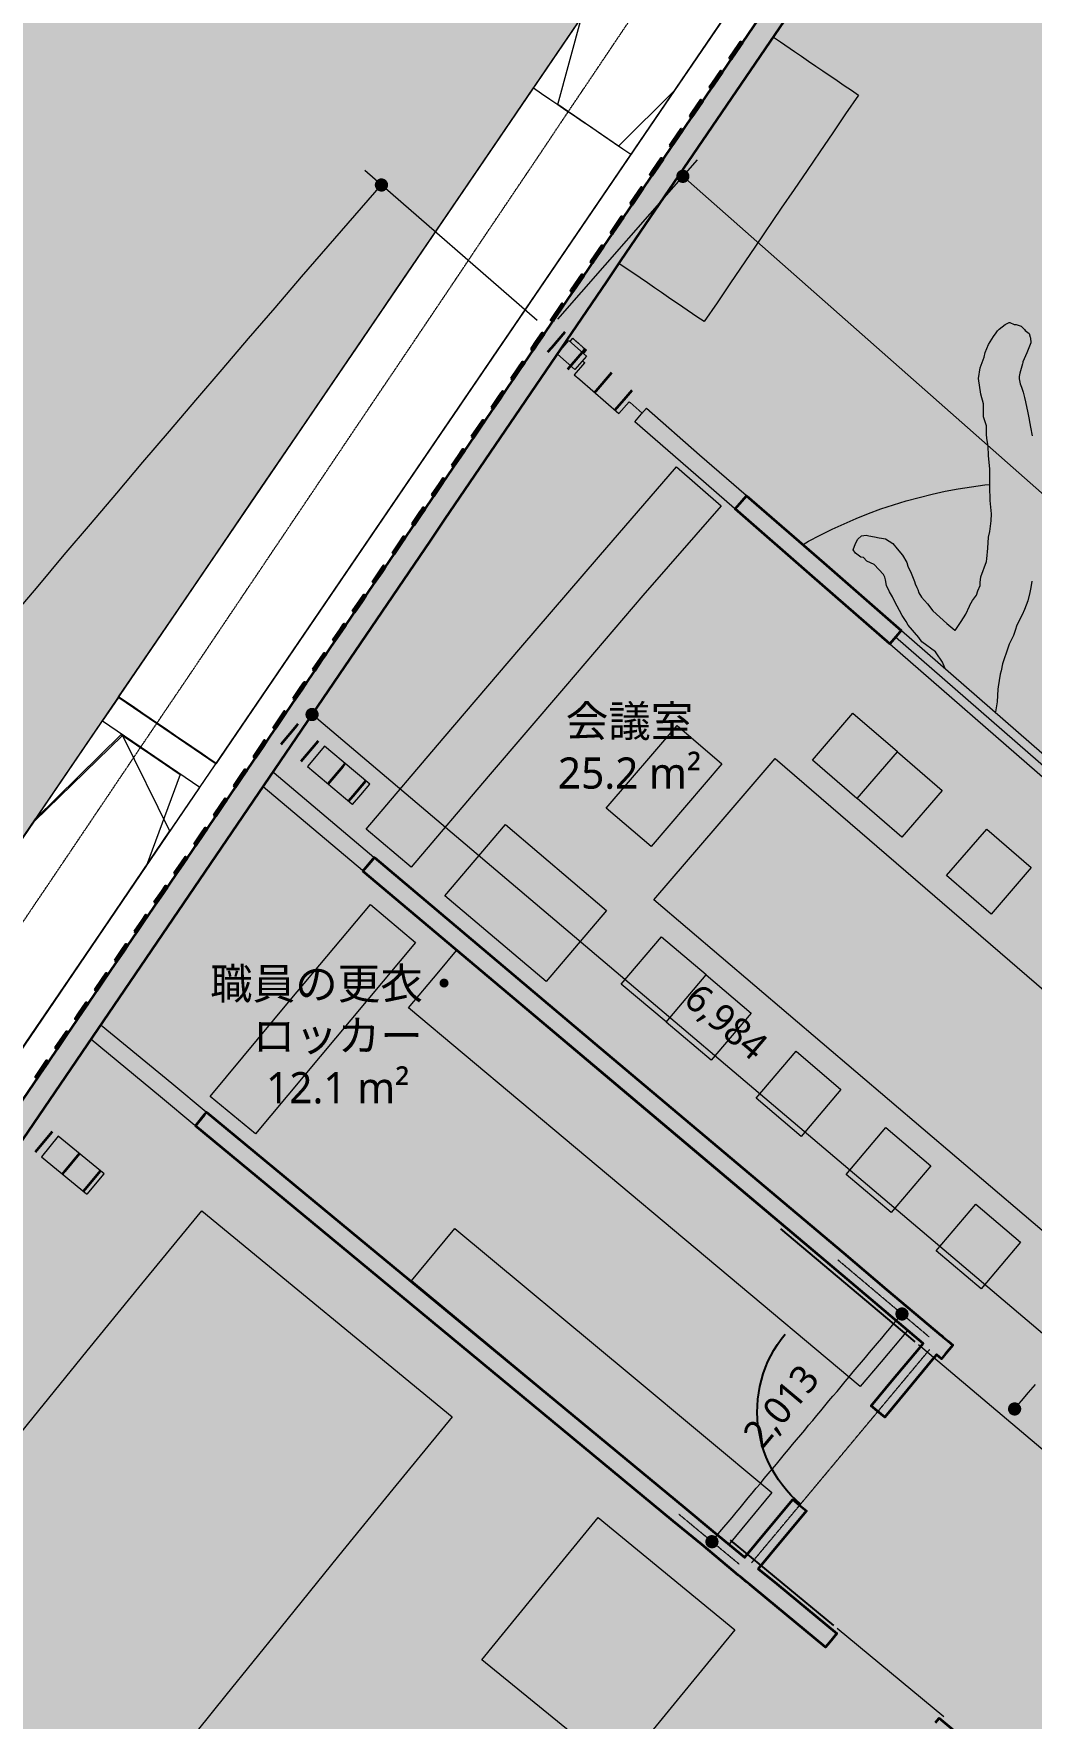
# Model space of a CAD drawing. Header units: millimetres. Extents: x -31757 to 121236, y -27283 to 59400.
# Drawn here: x 34295 to 41068, y 37704 to 49132 of the extents above; entities that cross this region are included whole.
import ezdxf

# ---------------------------------------------------------------- set-up
doc = ezdxf.new("R2010")
doc.units = ezdxf.units.MM
doc.linetypes.add('DASHED', pattern=[1.524, 1.27, -0.254])
doc.linetypes.add('PHANTOM', pattern=[6.35, 3.175, -0.635, 0.635, -0.635, 0.635, -0.635])
for name, color, linetype, lineweight in [('01_切断（構造・壁）', 7, 'Continuous', 35), ('02_切断（家具）', 8, 'Continuous', 18), ('03_切断（ガラス）', 5, 'Continuous', 13), ('06_部屋の色', 8, 'Continuous', 0), ('07_切断（建具）', 7, 'Continuous', 18), ('10_見えがかり', 7, 'Continuous', 13), ('11_見えがかり（家具）', 8, 'Continuous', 9), ('13_見えがかり（窓台・隠れた窓）', 7, 'DASHED', 9), ('20_上部（屋根の外形・梁）', 8, 'PHANTOM', 9), ('30_敷地・外構', 8, 'Continuous', 9), ('50_寸法', 3, 'Continuous', 9), ('60_部屋名・面積', 7, 'Continuous', 13)]:
    doc.layers.add(name, color=color, linetype=linetype, lineweight=lineweight)
doc.styles.add('JP', font='NotoSansCJKjp-Regular.otf')

msp = doc.modelspace()

# ---------------------------------------------------------------- hatches: boundary and pattern name
at = {"layer": '01_切断（構造・壁）'}
for points in [[(42366, 53852), (42446, 53962), (42479, 54007), (42481, 54009), (42567, 54113), (42603, 54157), (42604, 54157), (42647, 54206), (42660, 54221), (42665, 54227), (42669, 54234), (42706, 54299), (42706, 54299), (42722, 54328), (42722, 54328), (42723, 54329), (42724, 54331), (42737, 54351), (42881, 54580), (42883, 54583), (42897, 54602), (43063, 54816), (43065, 54819), (43081, 54836), (43266, 55033), (43269, 55036), (43287, 55052), (43490, 55230), (43493, 55233), (43512, 55246), (43732, 55405), (43735, 55407), (43965, 55541), (43965, 55541), (43965, 55541), (43989, 55555), (43992, 55557), (44232, 55667), (44259, 55680), (44263, 55681), (44512, 55768), (44540, 55778), (44544, 55779), (44573, 55787), (44829, 55849), (44833, 55850), (45093, 55888), (45093, 55888), (45124, 55892), (45128, 55893), (45152, 55894), (45423, 55907), (45425, 55907), (45999, 55907), (45999, 55907), (51527, 55906), (52233, 55906), (52233, 55906), (52233, 55906), (52250, 55906), (52282, 55906), (52282, 55906), (52282, 55906), (52282, 55906), (52311, 55906), (52311, 55906), (52311, 55906), (52338, 55906), (52338, 55906), (52338, 55906), (52338, 55906), (52363, 55906), (52363, 55906), (52363, 55906), (52386, 55906), (52408, 55906), (52408, 55906), (52446, 55906), (52446, 55906), (52446, 55906), (52692, 55906), (52883, 55906), (52886, 55906), (52888, 55906), (52888, 55905), (52894, 55899), (52900, 55894), (52907, 55890), (52913, 55886), (52921, 55883), (52928, 55881), (52936, 55879), (52944, 55879), (52952, 55879), (52959, 55879), (52967, 55881), (52975, 55883), (52982, 55886), (52989, 55890), (52995, 55894), (53001, 55899), (53007, 55905), (53008, 55906), (53010, 55906), (53157, 55906), (53157, 55906), (53157, 55906), (53814, 55906), (53816, 55906), (53816, 55906), (54225, 55906), (54227, 55906), (54227, 55906), (54512, 55906), (54558, 55906), (54558, 55906), (54558, 55906), (54624, 55906), (54626, 55906), (54728, 55900), (54728, 55900), (54730, 55900), (54730, 55900), (54731, 55900), (54731, 55900), (54732, 55900), (54733, 55900), (54733, 55900), (54734, 55900), (54734, 55900), (54743, 55900), (54743, 55900), (54745, 55900), (54745, 55900), (54747, 55899), (54747, 55899), (54747, 55899), (54749, 55899), (54750, 55898), (54755, 55893), (54761, 55887), (54767, 55883), (54774, 55879), (54781, 55875), (54789, 55872), (54796, 55871), (54804, 55869), (54812, 55869), (54820, 55869), (54827, 55871), (54835, 55872), (54842, 55875), (54850, 55878), (54856, 55882), (54863, 55887), (54868, 55892), (54869, 55893), (54871, 55893), (54876, 55893), (54934, 55890), (54938, 55890), (55145, 55858), (55242, 55843), (55246, 55843), (55342, 55818), (55544, 55766), (55548, 55765), (55649, 55728), (55836, 55659), (55840, 55657), (55947, 55606), (56117, 55523), (56120, 55521), (56232, 55452), (56382, 55360), (56385, 55357), (56500, 55270), (56629, 55170), (56632, 55168), (56747, 55060), (56857, 54957), (56859, 54955), (57493, 54297), (57493, 54297), (57493, 54297), (59364, 52354), (59364, 52354), (59364, 52354), (59932, 51764), (59926, 51769), (59920, 51774), (59914, 51778), (59907, 51782), (59900, 51784), (59892, 51786), (59885, 51788), (59877, 51788), (59869, 51788), (59862, 51787), (59854, 51786), (59847, 51783), (59840, 51780), (59833, 51777), (59826, 51772), (59820, 51768), (59815, 51762), (59810, 51756), (59806, 51750), (59802, 51743), (59799, 51736), (59797, 51729), (59795, 51721), (59794, 51713), (59794, 51706), (59795, 51698), (59796, 51690), (59797, 51688), (59797, 51687), (59794, 51681), (59792, 51673), (59790, 51666), (59789, 51658), (59789, 51650), (59790, 51642), (59791, 51635), (59793, 51627), (59796, 51620), (59800, 51613), (59804, 51606), (59809, 51600), (59814, 51594), (59820, 51589), (59827, 51585), (59834, 51581), (59841, 51578), (59848, 51575), (59856, 51574), (59864, 51573), (59872, 51573), (59879, 51573), (59887, 51575), (59895, 51577), (59900, 51579), (59901, 51580), (59904, 51579), (59912, 51577), (59920, 51576), (59928, 51576), (59936, 51577), (59944, 51578), (59951, 51581), (59959, 51584), (59966, 51587), (59972, 51592), (59979, 51597), (59984, 51602), (59989, 51609), (59994, 51615), (59997, 51622), (60000, 51630), (60003, 51638), (60004, 51645), (60005, 51653), (60005, 51661), (60004, 51669), (60002, 51677), (59999, 51685), (59996, 51692), (59992, 51699), (59988, 51705), (59982, 51712), (59984, 51710), (59994, 51700), (59994, 51700), (60015, 51678), (60015, 51678), (60029, 51663), (60381, 51298), (60382, 51297), (60381, 51295), (60376, 51291), (60275, 51194), (60274, 51193), (60273, 51194), (59957, 51522), (59951, 51527), (59945, 51532), (59938, 51536), (59931, 51540), (59924, 51542), (59916, 51544), (59908, 51546), (59901, 51546), (59893, 51546), (59885, 51545), (59877, 51543), (59870, 51541), (59863, 51537), (59856, 51533), (59849, 51529), (59843, 51524), (59822, 51503), (59822, 51503), (59733, 51416), (59721, 51405), (59721, 51405), (59705, 51389), (59292, 50992), (59292, 50992), (59196, 50900), (59196, 50899), (59128, 50832), (59001, 50707), (58999, 50705), (58998, 50707), (58900, 50807), (58896, 50811), (58894, 50813), (58896, 50814), (58896, 50814), (58896, 50814), (58905, 50823), (58905, 50823), (58905, 50823), (58917, 50835), (58917, 50835), (58917, 50835), (59081, 50997), (59081, 50997), (59091, 51007), (59091, 51007), (59505, 51404), (59601, 51497), (59701, 51594), (59701, 51594), (59718, 51610), (59718, 51610), (59732, 51624), (59732, 51624), (59740, 51632), (59745, 51638), (59750, 51644), (59754, 51651), (59758, 51658), (59760, 51665), (59762, 51673), (59764, 51680), (59764, 51688), (59764, 51696), (59763, 51704), (59761, 51711), (59759, 51719), (59755, 51726), (59752, 51733), (59747, 51739), (59742, 51745), (59660, 51830), (59660, 51830), (59660, 51830), (59656, 51834), (59656, 51834), (59656, 51834), (58764, 52761), (58764, 52761), (58764, 52761), (58369, 53170), (58340, 53200), (58340, 53200), (58241, 53303), (58241, 53304), (58241, 53304), (57948, 53607), (57948, 53607), (57945, 53611), (57945, 53611), (57945, 53611), (57085, 54504), (56754, 54848), (56751, 54851), (56637, 54958), (56637, 54958), (56547, 55042), (56546, 55043), (56546, 55043), (56542, 55046), (56537, 55052), (56530, 55057), (56488, 55090), (56302, 55232), (56295, 55237), (56256, 55261), (56050, 55388), (56043, 55392), (56007, 55409), (55783, 55518), (55776, 55521), (55744, 55533), (55505, 55621), (55497, 55623), (55469, 55630), (55218, 55695), (55210, 55696), (55185, 55700), (54925, 55740), (54917, 55741), (54894, 55742), (54894, 55742), (54894, 55742), (54867, 55743), (54866, 55743), (54866, 55743), (54864, 55743), (54862, 55744), (54861, 55744), (54856, 55750), (54850, 55756), (54844, 55760), (54837, 55764), (54830, 55768), (54822, 55770), (54815, 55772), (54807, 55773), (54799, 55774), (54791, 55773), (54784, 55772), (54776, 55770), (54769, 55768), (54761, 55764), (54755, 55760), (54748, 55756), (54743, 55750), (54742, 55750), (54740, 55750), (54732, 55750), (54624, 55755), (54620, 55756), (54555, 55756), (54555, 55756), (54555, 55756), (54224, 55756), (54224, 55756), (54224, 55756), (53813, 55756), (53813, 55756), (53428, 55756), (53193, 55756), (53193, 55756), (53010, 55756), (53008, 55756), (53007, 55757), (53001, 55762), (52995, 55767), (52989, 55772), (52982, 55775), (52975, 55778), (52967, 55781), (52959, 55782), (52952, 55783), (52944, 55783), (52936, 55782), (52928, 55781), (52921, 55778), (52913, 55775), (52907, 55772), (52900, 55767), (52894, 55762), (52888, 55757), (52888, 55756), (52886, 55756), (52847, 55756), (52805, 55756), (52793, 55756), (52771, 55756), (52740, 55756), (52735, 55756), (52733, 55756), (52730, 55756), (52727, 55756), (52723, 55756), (52719, 55756), (52715, 55756), (52712, 55756), (52709, 55756), (52705, 55756), (52698, 55756), (52698, 55756), (46868, 55757), (46868, 55757), (46868, 55757), (46436, 55757), (46002, 55757), (46002, 55757), (45429, 55757), (45425, 55757), (45403, 55756), (45144, 55743), (45137, 55743), (44891, 55707), (44891, 55707), (44891, 55707), (44864, 55703), (44856, 55702), (44614, 55642), (44588, 55636), (44581, 55634), (44345, 55551), (44321, 55543), (44314, 55540), (44087, 55435), (44063, 55424), (44056, 55421), (43841, 55295), (43818, 55282), (43812, 55277), (43796, 55266), (43588, 55116), (43582, 55111), (43567, 55098), (43375, 54929), (43369, 54924), (43355, 54909), (43181, 54723), (43176, 54717), (43163, 54701), (43007, 54499), (43003, 54493), (42992, 54475), (42853, 54255), (42851, 54251), (42807, 54173), (42807, 54173), (42789, 54142), (42788, 54140), (42787, 54139), (42739, 54083), (42718, 54060), (42717, 54059), (42633, 53958), (42600, 53918), (42597, 53914), (42521, 53810), (42489, 53766), (42488, 53764), (42353, 53567), (42353, 53567), (42023, 53083), (42017, 53075), (42017, 53075), (42017, 53075), (41962, 52993), (41962, 52993), (41962, 52993), (41737, 52663), (41737, 52663), (41737, 52663), (39390, 49220), (38282, 47595), (38282, 47595), (38282, 47595), (38186, 47454), (38186, 47454), (38186, 47454), (37082, 45834), (37082, 45834), (36986, 45693), (36986, 45693), (36986, 45693), (33563, 40670), (32449, 39036), (32449, 39036), (32449, 39036), (32352, 38894), (32352, 38894), (32352, 38894), (32263, 38763), (32261, 38760), (32229, 38709), (32162, 38604), (32159, 38599), (32131, 38548), (32072, 38439), (32069, 38435), (32045, 38383), (31993, 38270), (31991, 38265), (31971, 38213), (31925, 38095), (31924, 38090), (31907, 38038), (31869, 37916), (31868, 37911), (31864, 37896), (31864, 37896), (31860, 37877), (31860, 37877), (31860, 37877), (31859, 37875), (31859, 37873), (31858, 37873), (31851, 37869), (31845, 37864), (31839, 37858), (31834, 37853), (31829, 37846), (31825, 37839), (31822, 37832), (31819, 37825), (31817, 37817), (31816, 37810), (31816, 37802), (31816, 37794), (31818, 37786), (31820, 37779), (31822, 37771), (31826, 37764), (31830, 37757), (31830, 37756), (31830, 37755), (31825, 37734), (31824, 37729), (31821, 37713), (31793, 37550), (31792, 37545), (31791, 37528), (31773, 37364), (31773, 37359), (31772, 37341), (31772, 37341), (31766, 37187), (31766, 37187), (31766, 37187), (31766, 37178), (31766, 37177), (31766, 37177), (31766, 37172), (31768, 37069), (31768, 37069), (31768, 37066), (31768, 37066), (31768, 37064), (31768, 37063), (31768, 37062), (31768, 37062), (31768, 37062), (31770, 36991), (31770, 36990), (31770, 36990), (31771, 36984), (31772, 36964), (31787, 36803), (31788, 36798), (31791, 36777), (31816, 36618), (31817, 36613), (31822, 36591), (31858, 36436), (31859, 36431), (31866, 36407), (31911, 36256), (31912, 36251), (31921, 36227), (31928, 36209), (31928, 36209), (31928, 36209), (31976, 36081), (31978, 36076), (31997, 36032), (32052, 35910), (32054, 35905), (32078, 35860), (32139, 35744), (32142, 35739), (32169, 35694), (32237, 35584), (32240, 35580), (32272, 35535), (32345, 35432), (32348, 35427), (32385, 35383), (32463, 35286), (32467, 35282), (32468, 35281), (32490, 35257), (32490, 35257), (32490, 35257), (32591, 35149), (32594, 35145), (32621, 35120), (32727, 35020), (32731, 35017), (32760, 34992), (32874, 34899), (32876, 34897), (32876, 34897), (32878, 34895), (32876, 34894), (32847, 34856), (32837, 34843), (32798, 34793), (32798, 34793), (32787, 34778), (32786, 34777), (32784, 34778), (32782, 34780), (32781, 34781), (32712, 34838), (32630, 34905), (32628, 34907), (32562, 34969), (32487, 35040), (32485, 35042), (32422, 35111), (32353, 35185), (32351, 35187), (32290, 35261), (32228, 35338), (32227, 35340), (32170, 35420), (32114, 35498), (32113, 35500), (32059, 35587), (32011, 35666), (32009, 35668), (31961, 35760), (31919, 35840), (31917, 35843), (31874, 35940), (31838, 36020), (31837, 36023), (31799, 36126), (31770, 36205), (31769, 36207), (31737, 36316), (31713, 36394), (31713, 36396), (31687, 36509), (31670, 36586), (31669, 36589), (31651, 36706), (31639, 36781), (31638, 36783), (31627, 36904), (31621, 36977), (31621, 36980), (31619, 37043), (31619, 37043), (31619, 37046), (31619, 37048), (31619, 37049), (31619, 37050), (31619, 37052), (31619, 37052), (31619, 37055), (31619, 37055), (31616, 37157), (31616, 37157), (31616, 37157), (31616, 37174), (31616, 37177), (31616, 37182), (31621, 37303), (31621, 37303), (31621, 37303), (31623, 37371), (31623, 37373), (31637, 37502), (31644, 37567), (31644, 37569), (31667, 37699), (31677, 37761), (31678, 37764), (31684, 37787), (31684, 37789), (31684, 37790), (31685, 37792), (31686, 37792), (31693, 37796), (31699, 37801), (31705, 37806), (31710, 37812), (31714, 37818), (31718, 37825), (31722, 37832), (31724, 37840), (31726, 37847), (31727, 37855), (31727, 37863), (31727, 37871), (31726, 37879), (31724, 37886), (31721, 37894), (31718, 37901), (31714, 37907), (31713, 37908), (31713, 37910), (31723, 37949), (31724, 37953), (31724, 37955), (31742, 38013), (31782, 38141), (31783, 38143), (31805, 38201), (31853, 38325), (31854, 38327), (31880, 38384), (31936, 38503), (31937, 38506), (31967, 38561), (32030, 38676), (32032, 38679), (32066, 38732), (32136, 38843), (32137, 38845), (32228, 38978), (32228, 38978), (32324, 39119), (32324, 39120), (32324, 39120), (32324, 39120), (33438, 40754), (36863, 45778), (36863, 45778), (36959, 45919), (36959, 45919), (38063, 47539), (38063, 47539), (38063, 47539), (38159, 47680), (38159, 47680), (38159, 47680), (39252, 49284), (39266, 49305), (39266, 49305), (40085, 50506), (41490, 52567), (41490, 52567), (41490, 52567), (41610, 52743), (41614, 52749), (41614, 52749), (41832, 53068), (41839, 53079), (41839, 53079), (41839, 53079), (41895, 53161), (41895, 53161), (41895, 53161), (42225, 53645), (42230, 53653), (42230, 53653), (42230, 53653), (42365, 53851)], [(39018, 48966), (39021, 48971), (39079, 49057), (39094, 49078), (39105, 49070), (39106, 49070), (39092, 49048), (39033, 48962), (39030, 48958), (39021, 48965)], [(38883, 48769), (38900, 48794), (38959, 48881), (38969, 48874), (38972, 48872), (38913, 48786), (38895, 48761), (38886, 48767)], [(38749, 48572), (38766, 48597), (38825, 48683), (38834, 48677), (38837, 48675), (38778, 48589), (38761, 48563), (38751, 48570)], [(38614, 48374), (38631, 48400), (38690, 48486), (38700, 48479), (38702, 48477), (38644, 48391), (38626, 48366), (38617, 48372)], [(38497, 48202), (38555, 48288), (38565, 48282), (38568, 48280), (38509, 48194), (38493, 48170), (38492, 48169), (38492, 48169), (38492, 48169), (38492, 48168), (38480, 48176), (38479, 48177), (38480, 48177), (38480, 48177), (38480, 48178), (38480, 48178)], [(38345, 47979), (38351, 47989), (38421, 48091), (38432, 48083), (38433, 48082), (38364, 47980), (38357, 47971), (38346, 47978)], [(38210, 47782), (38217, 47791), (38286, 47893), (38297, 47885), (38299, 47885), (38229, 47783), (38223, 47773), (38211, 47781)], [(38076, 47584), (38082, 47594), (38152, 47696), (38163, 47688), (38164, 47687), (38094, 47585), (38088, 47576), (38077, 47583)], [(37941, 47387), (37947, 47396), (38017, 47498), (38028, 47491), (38029, 47490), (37960, 47388), (37953, 47378), (37942, 47386)], [(37672, 46992), (37680, 47004), (37705, 47041), (37748, 47103), (37759, 47096), (37760, 47095), (37718, 47033), (37692, 46995), (37684, 46983), (37680, 46986)], [(37537, 46794), (37588, 46869), (37613, 46906), (37617, 46903), (37626, 46897), (37600, 46860), (37550, 46786), (37545, 46789)], [(37403, 46597), (37453, 46671), (37468, 46693), (37468, 46693), (37479, 46708), (37483, 46706), (37491, 46700), (37480, 46684), (37480, 46684), (37466, 46663), (37415, 46588), (37411, 46591)], [(37268, 46399), (37319, 46474), (37344, 46511), (37348, 46508), (37356, 46502), (37331, 46465), (37280, 46391), (37276, 46394)], [(37133, 46202), (37184, 46276), (37200, 46300), (37200, 46300), (37209, 46313), (37214, 46311), (37222, 46305), (37213, 46291), (37212, 46291), (37197, 46268), (37146, 46193), (37142, 46196)], [(36999, 46004), (37050, 46079), (37075, 46116), (37079, 46113), (37087, 46108), (37062, 46070), (37011, 45996), (37007, 45999)], [(36864, 45807), (36915, 45881), (36932, 45907), (36932, 45907), (36940, 45918), (36944, 45916), (36953, 45910), (36945, 45898), (36945, 45898), (36927, 45873), (36877, 45798), (36872, 45801)], [(36730, 45609), (36780, 45684), (36806, 45721), (36810, 45718), (36818, 45713), (36793, 45676), (36742, 45601), (36738, 45604)], [(36595, 45412), (36646, 45487), (36664, 45514), (36664, 45514), (36671, 45524), (36675, 45521), (36683, 45515), (36677, 45506), (36677, 45505), (36658, 45478), (36607, 45404), (36603, 45406)], [(36460, 45215), (36511, 45289), (36536, 45326), (36541, 45323), (36549, 45318), (36524, 45281), (36473, 45206), (36469, 45209)], [(36326, 45017), (36377, 45092), (36397, 45121), (36397, 45121), (36402, 45129), (36406, 45126), (36414, 45120), (36409, 45113), (36409, 45112), (36389, 45083), (36338, 45009), (36334, 45011)], [(36191, 44820), (36242, 44894), (36267, 44931), (36271, 44928), (36280, 44923), (36254, 44886), (36204, 44811), (36199, 44814)], [(36057, 44622), (36107, 44697), (36129, 44728), (36129, 44728), (36133, 44734), (36137, 44731), (36145, 44725), (36141, 44720), (36141, 44719), (36120, 44688), (36069, 44614), (36065, 44616)], [(35922, 44425), (35929, 44434), (35998, 44536), (36009, 44528), (36010, 44528), (35941, 44426), (35934, 44416), (35923, 44424)], [(35787, 44227), (35838, 44302), (35863, 44339), (35868, 44336), (35876, 44330), (35851, 44293), (35800, 44219), (35796, 44222)], [(35653, 44030), (35704, 44104), (35729, 44141), (35733, 44138), (35741, 44133), (35716, 44096), (35665, 44021), (35661, 44024)], [(35518, 43832), (35569, 43907), (35594, 43944), (35598, 43941), (35607, 43935), (35581, 43898), (35531, 43824), (35527, 43827)], [(35384, 43635), (35434, 43709), (35460, 43746), (35464, 43744), (35472, 43738), (35447, 43701), (35396, 43626), (35392, 43629)], [(35249, 43437), (35300, 43512), (35325, 43549), (35329, 43546), (35337, 43540), (35312, 43503), (35261, 43429), (35257, 43432)], [(35114, 43240), (35165, 43314), (35190, 43351), (35195, 43349), (35203, 43343), (35178, 43306), (35127, 43231), (35123, 43234)], [(34980, 43042), (35031, 43117), (35056, 43154), (35060, 43151), (35068, 43145), (35043, 43109), (34992, 43034), (34988, 43037)], [(34845, 42845), (34896, 42920), (34921, 42956), (34925, 42954), (34934, 42948), (34909, 42911), (34858, 42836), (34854, 42839)], [(34711, 42647), (34762, 42722), (34787, 42759), (34791, 42756), (34799, 42750), (34774, 42714), (34723, 42639), (34719, 42642)], [(34601, 42487), (34652, 42561), (34656, 42559), (34664, 42553), (34614, 42478), (34589, 42442), (34585, 42445), (34576, 42450)], [(34441, 42252), (34492, 42327), (34517, 42364), (34522, 42361), (34530, 42356), (34505, 42319), (34454, 42244), (34450, 42247)], [(34332, 42092), (34383, 42167), (34387, 42164), (34395, 42158), (34344, 42083), (34321, 42049), (34319, 42047), (34315, 42049), (34307, 42055), (34309, 42058)]]:
    msp.add_hatch(color=7, dxfattribs=at).paths.add_polyline_path(points)
at = {"layer": '02_切断（家具）'}
for points in [[(37974, 41573), (36840, 42524), (37046, 42768), (37166, 42912), (38867, 41480), (40226, 40335), (40048, 40123), (39906, 39954)], [(37818, 39878), (36859, 40671), (37023, 40868), (37154, 41027), (38350, 40033), (39307, 39237), (39146, 39042), (39016, 38886)]]:
    msp.add_hatch(color=8, dxfattribs=at).paths.add_polyline_path(points)
at = {"layer": '06_部屋の色', "true_color": 0xf6e3a4}
h = msp.add_hatch(color=8, dxfattribs=at)
h.paths.add_polyline_path([(37122, 42081), (37461, 42485), (37800, 42888), (36072, 44349), (39235, 48988), (39431, 49277), (39323, 49374), (39317, 49379), (39497, 49643), (39611, 49541), (39796, 49811), (39687, 49908), (39681, 49914), (39862, 50178), (39976, 50075), (40010, 50125), (40041, 50171), (41256, 51954), (41149, 52052), (41143, 52058), (41324, 52323), (41429, 52225), (41436, 52219), (41622, 52490), (41515, 52589), (41509, 52595), (41690, 52860), (41802, 52756), (41822, 52784), (42461, 53722), (42490, 53764), (42586, 53896), (42600, 53915), (42604, 53920), (42709, 54046), (42719, 54058), (42788, 54137), (42790, 54139), (42852, 54249), (42854, 54252), (42854, 54252), (42856, 54255), (43006, 54495), (43009, 54498), (43180, 54719), (43182, 54722), (43373, 54925), (43377, 54928), (43586, 55112), (43590, 55115), (43816, 55278), (43818, 55279), (44025, 55400), (44061, 55421), (44278, 55521), (44318, 55540), (44544, 55619), (44585, 55633), (44818, 55690), (44860, 55700), (45097, 55735), (45140, 55741), (45141, 55741), (45145, 55741), (45427, 55755), (45483, 55755), (47818, 55755), (47818, 55903), (47818, 55907), (51414, 55906), (51414, 55760), (51414, 55754), (51454, 55754), (51466, 55754), (54574, 55754), (54614, 55754), (54615, 55754), (54622, 55754), (54623, 55753), (54625, 55753), (54626, 55753), (54921, 55738), (54925, 55738), (55214, 55694), (55218, 55693), (55501, 55620), (55505, 55619), (55779, 55518), (55782, 55516), (56045, 55389), (56049, 55387), (56297, 55233), (56300, 55231), (56532, 55053), (56533, 55052), (56745, 54854), (56751, 54848), (56772, 54826), (56777, 54821), (56821, 54775), (56992, 54598), (59428, 52068), (59747, 51737), (59781, 51701), (59794, 51688), (59792, 51686), (59686, 51582), (59788, 51476), (59791, 51473), (59705, 51389), (59196, 50899), (59144, 50848), (59044, 50950), (59038, 50957), (59034, 50953), (59034, 50953), (59033, 50952), (59030, 50949), (58743, 50667), (58402, 50335), (58400, 50333), (58394, 50327), (57903, 49840), (57893, 49829), (57459, 49402), (57564, 49297), (57567, 49294), (57503, 49231), (57154, 48880), (56803, 48531), (56319, 48038), (56154, 47872), (56046, 47978), (55702, 47632), (55696, 47625), (55514, 47438), (55619, 47335), (55623, 47332), (55471, 47175), (55131, 46829), (54643, 46321), (54162, 45825), (53815, 45458), (53743, 45383), (53638, 45483), (53633, 45488), (53421, 45268), (53528, 45166), (53531, 45163), (53479, 45109), (52997, 44595), (52522, 44093), (52296, 43849), (52190, 43948), (52185, 43952), (52072, 43830), (52068, 43826), (51743, 43480), (51738, 43475), (51736, 43472), (51731, 43467), (51730, 43466), (51273, 42967), (51269, 42963), (50788, 42443), (50778, 42432), (50471, 42092), (50464, 42085), (50123, 41712), (49662, 41198), (49653, 41188), (49653, 41188), (49652, 41187), (49194, 40681), (49189, 40674), (48872, 40316), (48867, 40311), (48535, 39939), (48530, 39933), (48073, 39411), (48066, 39403), (47609, 38885), (47437, 38687), (47550, 38589), (47552, 38587), (47406, 38418), (47074, 38038), (46616, 37502), (46165, 36979), (45852, 36609), (45591, 36302), (44601, 37139), (44292, 37400), (44790, 37987), (45303, 38587), (45805, 39171), (46310, 39752), (43445, 42248), (42931, 41656), (42419, 41062), (41910, 40467), (41390, 39854), (41350, 39806), (43641, 37870), (43190, 37334), (42701, 36749), (42376, 36358), (41893, 35774), (41891, 35772), (41888, 35772), (35948, 40658), (35946, 40662), (35947, 40665), (36615, 41474)])
h.paths.add_polyline_path([(52362, 48400), (52291, 48478), (52216, 48550), (52136, 48618), (52052, 48681), (51964, 48738), (51873, 48788), (51778, 48833), (51681, 48872), (51581, 48904), (51480, 48930), (51377, 48948), (51273, 48961), (51168, 48966), (51064, 48964), (50959, 48956), (50856, 48941), (50753, 48919), (50653, 48890), (50554, 48855), (50458, 48813), (50365, 48765), (50275, 48712), (50189, 48652), (50107, 48587), (50029, 48517), (49956, 48442), (49888, 48362), (49826, 48278), (49769, 48190), (49718, 48099), (49673, 48004), (49635, 47907), (49602, 47807), (49577, 47706), (49558, 47603), (49546, 47499), (49541, 47394), (49542, 47289), (49551, 47185), (49566, 47081), (49588, 46979), (49617, 46878), (49652, 46780), (49693, 46684), (49741, 46590), (49795, 46500), (49854, 46414), (49919, 46332), (49989, 46255), (50065, 46182), (50144, 46114), (50228, 46051), (50316, 45995), (50408, 45944), (50502, 45899), (50600, 45860), (50699, 45828), (50801, 45802), (50904, 45784), (51008, 45772), (51113, 45766), (51217, 45768), (51322, 45776), (51425, 45792), (51527, 45814), (51628, 45842), (51727, 45877), (51823, 45919), (51916, 45967), (52006, 46020), (52092, 46080), (52174, 46145), (52252, 46215), (52325, 46290), (52393, 46370), (52455, 46454), (52512, 46542), (52563, 46633), (52608, 46728), (52646, 46825), (52678, 46925), (52704, 47027), (52723, 47130), (52735, 47234), (52740, 47338), (52739, 47443), (52730, 47547), (52715, 47651), (52693, 47753), (52664, 47854), (52629, 47952), (52588, 48049), (52540, 48142), (52486, 48232), (52427, 48318)], flags=0)
at = {"layer": '06_部屋の色', "true_color": 0xd9d3ec}
for points in [[(41828, 40370), (41475, 39955), (41183, 39609), (35885, 44074), (35933, 44144), (36047, 44311), (37360, 46238), (37885, 47008), (43404, 42201), (42892, 41612), (42359, 40992)], [(34717, 42360), (35885, 44074), (40419, 40254), (40092, 39865), (39773, 39484), (39461, 39109), (39131, 38711)], [(31882, 37949), (31886, 37962), (31926, 38092), (31940, 38127), (31945, 38139), (31994, 38266), (32009, 38300), (32015, 38313), (32072, 38436), (32090, 38469), (32097, 38481), (32162, 38600), (32182, 38632), (32185, 38637), (32190, 38644), (32263, 38760), (32290, 38800), (32398, 38957), (32427, 39000), (32437, 39015), (32542, 39169), (32874, 39656), (32994, 39833), (34201, 41603), (34306, 41757), (34316, 41773), (34385, 41873), (34395, 41887), (34400, 41894), (34498, 42039), (34573, 42148), (34623, 42223), (34717, 42360), (40982, 37180), (40980, 37181), (40492, 36588), (40260, 36779), (39935, 36382), (39579, 35944), (39256, 35546), (38966, 35186), (39200, 34998), (38880, 34599), (38560, 34198), (40516, 32641), (40012, 32007), (39574, 31450), (39138, 30892), (38735, 30372), (37866, 31043), (37775, 31113), (36981, 31727), (34329, 33776), (33568, 34365), (33509, 34410), (32902, 34879), (32888, 34890), (32879, 34897), (32879, 34897), (32878, 34897), (32878, 34898), (32878, 34898), (32876, 34899), (32790, 34971), (32787, 34973), (32730, 35020), (32649, 35097), (32646, 35099), (32594, 35149), (32517, 35231), (32514, 35234), (32472, 35280), (32466, 35286), (32425, 35336), (32421, 35342), (32348, 35431), (32310, 35485), (32306, 35491), (32240, 35583), (32205, 35641), (32201, 35647), (32142, 35743), (32110, 35803), (32107, 35810), (32055, 35908), (32026, 35972), (32023, 35979), (31978, 36079), (31954, 36145), (31953, 36147), (31951, 36154), (31937, 36192), (31935, 36196), (31913, 36254), (31879, 36370), (31878, 36374), (31860, 36434), (31833, 36552), (31832, 36557), (31819, 36616), (31800, 36737), (31799, 36742), (31790, 36801), (31778, 36924), (31778, 36929), (31772, 36987), (31771, 37043), (31771, 37043), (31771, 37043), (31771, 37043), (31771, 37044), (31771, 37044), (31771, 37044), (31771, 37044), (31771, 37044), (31771, 37044), (31771, 37044), (31771, 37045), (31771, 37045), (31771, 37045), (31771, 37045), (31771, 37045), (31771, 37045), (31771, 37046), (31771, 37046), (31771, 37046), (31771, 37046), (31771, 37046), (31771, 37046), (31771, 37046), (31771, 37047), (31770, 37095), (31768, 37174), (31768, 37184), (31768, 37184), (31773, 37304), (31775, 37361), (31788, 37486), (31789, 37491), (31795, 37547), (31816, 37672), (31817, 37677), (31827, 37731), (31831, 37749), (31831, 37749), (31831, 37749), (31831, 37749), (31853, 37839), (31856, 37855), (31861, 37874), (31862, 37879), (31865, 37889), (31865, 37890), (31866, 37895), (31870, 37912), (31870, 37913), (31870, 37913), (31870, 37913)]]:
    msp.add_hatch(color=8, dxfattribs=at).paths.add_polyline_path(points)
at = {"layer": '06_部屋の色', "true_color": 0xe9dfcf}
msp.add_hatch(color=8, dxfattribs=at).paths.add_polyline_path([(41183, 39609), (41350, 39806), (42420, 38902), (43947, 37612), (44472, 38231), (44960, 38802), (45463, 39386), (45968, 39969), (46345, 39640), (45960, 39197), (45590, 38768), (45221, 38338), (44853, 37907), (44486, 37475), (44107, 37026), (43781, 36639), (43392, 36173), (43069, 35783), (42682, 35315), (42328, 34885), (41944, 34415), (41593, 33983), (41243, 33550), (40895, 33116), (40516, 32641), (38560, 34198), (38880, 34599), (39200, 34998), (40057, 34309), (40377, 34705), (40698, 35101), (40987, 35457), (41342, 35890), (40493, 36587), (40982, 37181), (39131, 38711), (39435, 39077), (39773, 39484), (40112, 39889), (40419, 40254)])
at = {"layer": '10_見えがかり'}
msp.add_hatch(color=8, dxfattribs=at).paths.add_polyline_path([(42366, 53852), (42480, 54008), (42604, 54157), (42665, 54227), (42723, 54330), (42882, 54582), (43064, 54818), (43268, 55035), (43491, 55231), (43733, 55406), (43990, 55556), (44261, 55681), (44542, 55779), (44831, 55850), (45113, 55891), (45126, 55893), (45424, 55907), (47816, 55907), (52851, 55906), (53008, 55906), (53241, 55906), (54358, 55906), (54625, 55906), (54627, 55905), (55041, 55905), (55251, 55873), (55555, 55795), (55851, 55687), (56133, 55549), (56401, 55384), (56651, 55193), (56880, 54978), (60016, 51721), (59994, 51700), (60382, 51297), (60274, 51192), (59901, 51580), (59829, 51510), (59705, 51389), (59196, 50899), (58999, 50706), (58850, 50558), (58501, 50219), (58000, 49721), (57503, 49231), (57154, 48880), (57143, 48869), (56815, 48543), (56309, 48028), (56153, 47870), (55811, 47526), (55485, 47190), (55131, 46829), (54643, 46321), (54162, 45825), (53815, 45458), (53606, 45241), (53533, 45164), (53479, 45109), (52997, 44595), (52522, 44093), (52294, 43847), (52179, 43722), (51847, 43369), (51381, 42860), (50890, 42330), (50577, 41983), (50235, 41610), (49818, 41144), (49765, 41085), (49302, 40573), (48967, 40194), (48644, 39833), (48180, 39303), (47723, 38785), (47553, 38588), (47393, 38403), (47074, 38038), (46616, 37502), (46165, 36979), (45839, 36593), (45535, 36238), (45072, 35683), (44616, 35142), (44319, 34781), (43995, 34393), (43550, 33847), (43111, 33314), (42801, 32928), (42488, 32544), (42054, 31998), (41611, 31448), (41311, 31065), (41008, 30685), (40574, 30127), (40138, 29571), (39909, 29272), (39892, 29286), (39873, 29261), (32762, 34756), (32609, 34883), (32464, 35020), (32328, 35165), (32203, 35320), (32087, 35482), (31983, 35652), (31890, 35828), (31809, 36010), (31740, 36196), (31683, 36387), (31639, 36581), (31608, 36778), (31590, 36976), (31584, 37175), (31592, 37374), (31613, 37572), (31647, 37769), (31694, 37962), (31753, 38152), (31825, 38338), (31896, 38491), (32119, 38816), (32136, 38844), (35925, 44403), (36028, 44554), (36318, 44979), (36378, 45067), (36525, 45283), (37697, 47002), (39118, 49087), (39858, 50173), (39863, 50180), (40319, 50849), (40623, 51295), (40989, 51832), (41141, 52056), (41298, 52285)])
at = {"layer": '30_敷地・外構'}
for points in [[(76237, 56906), (43237, 56910), (13241, 12904), (13241, 12689), (8535, 3143), (7508, 600), (600, 600), (600, 6600), (3132, 6878), (4651, 9733), (7846, 15113), (9591, 17889), (15132, 25269), (23701, 36199), (24022, 37246), (24920, 38564), (24512, 38842), (24533, 38911), (22109, 41084), (34079, 57232), (31966, 58800), (76237, 58800)], [(13241, 12904), (13242, 907), (600, 908), (600, 58800), (83500, 58800), (83500, 903), (76239, 903), (76243, 56906), (43237, 56910)]]:
    msp.add_hatch(color=8, dxfattribs=at).paths.add_polyline_path(points)
at = {"layer": '40_建具'}
msp.add_hatch(color=7, dxfattribs=at).paths.add_polyline_path([(40026, 39786), (40003, 39759), (39374, 40283), (39397, 40311)])
at = {"layer": '50_寸法'}
for points in [[(36691, 48078), (36685, 48072), (36678, 48067), (36670, 48063), (36661, 48061), (36652, 48061), (36644, 48063), (36635, 48066), (36628, 48071), (36622, 48077), (36617, 48084), (36613, 48092), (36611, 48101), (36611, 48110), (36613, 48119), (36616, 48127), (36621, 48134), (36627, 48140), (36634, 48145), (36642, 48149), (36651, 48151), (36660, 48151), (36668, 48149), (36677, 48146), (36684, 48141), (36690, 48135), (36695, 48128), (36699, 48120), (36701, 48111), (36701, 48102), (36699, 48094), (36696, 48086)], [(38737, 48137), (38731, 48130), (38724, 48125), (38716, 48122), (38707, 48120), (38698, 48120), (38690, 48121), (38681, 48125), (38674, 48129), (38668, 48136), (38663, 48143), (38659, 48151), (38657, 48160), (38657, 48168), (38659, 48177), (38662, 48185), (38667, 48193), (38673, 48199), (38680, 48204), (38688, 48208), (38697, 48209), (38706, 48210), (38714, 48208), (38723, 48205), (38730, 48200), (38736, 48194), (38741, 48187), (38745, 48178), (38747, 48170), (38747, 48161), (38745, 48152), (38742, 48144)], [(36220, 44486), (36214, 44479), (36207, 44474), (36199, 44471), (36190, 44469), (36181, 44469), (36172, 44470), (36164, 44474), (36157, 44479), (36151, 44485), (36145, 44492), (36142, 44500), (36140, 44509), (36140, 44517), (36142, 44526), (36145, 44534), (36150, 44542), (36156, 44548), (36163, 44553), (36171, 44557), (36180, 44558), (36189, 44559), (36197, 44557), (36205, 44554), (36213, 44549), (36219, 44543), (36224, 44536), (36228, 44527), (36230, 44519), (36230, 44510), (36228, 44501), (36225, 44493)], [(40225, 40419), (40218, 40413), (40211, 40408), (40203, 40404), (40195, 40402), (40186, 40402), (40177, 40404), (40169, 40407), (40161, 40412), (40155, 40418), (40150, 40425), (40147, 40433), (40145, 40442), (40145, 40451), (40146, 40459), (40149, 40468), (40154, 40475), (40160, 40481), (40168, 40486), (40176, 40490), (40184, 40492), (40193, 40492), (40202, 40490), (40210, 40487), (40217, 40482), (40224, 40476), (40229, 40469), (40232, 40461), (40234, 40452), (40234, 40443), (40233, 40435), (40229, 40426)], [(40989, 39775), (40983, 39768), (40976, 39763), (40968, 39760), (40959, 39758), (40950, 39758), (40942, 39759), (40933, 39763), (40926, 39767), (40920, 39773), (40915, 39781), (40911, 39789), (40909, 39797), (40909, 39806), (40911, 39815), (40914, 39823), (40919, 39831), (40925, 39837), (40932, 39842), (40940, 39845), (40949, 39847), (40958, 39847), (40967, 39846), (40975, 39843), (40982, 39838), (40988, 39832), (40993, 39824), (40997, 39816), (40999, 39808), (40999, 39799), (40997, 39790), (40994, 39782)], [(38935, 38874), (38929, 38867), (38921, 38862), (38913, 38859), (38905, 38857), (38896, 38857), (38887, 38859), (38879, 38862), (38872, 38867), (38865, 38873), (38860, 38880), (38857, 38888), (38855, 38897), (38855, 38906), (38856, 38914), (38860, 38922), (38864, 38930), (38870, 38936), (38878, 38941), (38886, 38945), (38894, 38947), (38903, 38947), (38912, 38945), (38920, 38942), (38928, 38937), (38934, 38931), (38939, 38924), (38942, 38916), (38944, 38907), (38944, 38898), (38943, 38889), (38940, 38881)]]:
    msp.add_hatch(color=7, dxfattribs=at).paths.add_polyline_path(points)

# ---------------------------------------------------------------- linework, layer by layer
at = {"layer": '01_切断（構造・壁）'}
for points in [[(33438, 40754), (36863, 45778), (36863, 45778), (36959, 45919), (36959, 45919), (38063, 47539), (38063, 47539), (38063, 47539), (38159, 47680), (38159, 47680), (38159, 47680), (39252, 49284)], [(39390, 49220), (38282, 47595), (38282, 47595), (38282, 47595), (38186, 47454), (38186, 47454), (38186, 47454), (37082, 45834), (37082, 45834), (36986, 45693), (36986, 45693), (36986, 45693), (33563, 40670)], [(39018, 48966), (39021, 48971), (39079, 49057), (39094, 49078), (39105, 49070), (39106, 49070), (39092, 49048), (39033, 48962), (39030, 48958), (39021, 48965), (39018, 48966)], [(38883, 48769), (38900, 48794), (38959, 48881), (38969, 48874), (38972, 48872), (38913, 48786), (38895, 48761), (38886, 48767), (38883, 48769)], [(38749, 48572), (38766, 48597), (38825, 48683), (38834, 48677), (38837, 48675), (38778, 48589), (38761, 48563), (38751, 48570), (38749, 48572)], [(38614, 48374), (38631, 48400), (38690, 48486), (38700, 48479), (38702, 48477), (38644, 48391), (38626, 48366), (38617, 48372), (38614, 48374)], [(38497, 48202), (38555, 48288), (38565, 48282), (38568, 48280), (38509, 48194), (38493, 48170), (38492, 48169), (38492, 48169), (38492, 48169), (38492, 48168), (38480, 48176), (38479, 48177), (38480, 48177), (38480, 48177), (38480, 48178), (38480, 48178), (38497, 48202)], [(38345, 47979), (38351, 47989), (38421, 48091), (38432, 48083), (38433, 48082), (38364, 47980), (38357, 47971), (38346, 47978), (38345, 47979)], [(38210, 47782), (38217, 47791), (38286, 47893), (38297, 47885), (38299, 47885), (38229, 47783), (38223, 47773), (38211, 47781), (38210, 47782)], [(38076, 47584), (38082, 47594), (38152, 47696), (38163, 47688), (38164, 47687), (38094, 47585), (38088, 47576), (38077, 47583), (38076, 47584)], [(37941, 47387), (37947, 47396), (38017, 47498), (38028, 47491), (38029, 47490), (37960, 47388), (37953, 47378), (37942, 47386), (37941, 47387)], [(37813, 47199), (37882, 47301), (37894, 47293), (37895, 47292), (37825, 47190)], [(37672, 46992), (37680, 47004), (37705, 47041), (37748, 47103), (37759, 47096), (37760, 47095), (37718, 47033), (37692, 46995), (37684, 46983), (37680, 46986), (37672, 46992)], [(37786, 46975), (37812, 47004), (37904, 47110)], [(37825, 47190), (37819, 47181), (37807, 47189), (37806, 47189), (37813, 47199)], [(37921, 46857), (38005, 46953), (38039, 46992)], [(37537, 46794), (37588, 46869), (37613, 46906), (37617, 46903), (37626, 46897), (37600, 46860), (37550, 46786), (37545, 46789), (37537, 46794)], [(38103, 46699), (38113, 46710), (38221, 46834)], [(37403, 46597), (37453, 46671), (37468, 46693), (37468, 46693), (37479, 46708), (37483, 46706), (37491, 46700), (37480, 46684), (37480, 46684), (37466, 46663), (37415, 46588), (37411, 46591), (37403, 46597)], [(38241, 46578), (38303, 46650), (38359, 46714)], [(37268, 46399), (37319, 46474), (37344, 46511), (37348, 46508), (37356, 46502), (37331, 46465), (37280, 46391), (37276, 46394), (37268, 46399)], [(37133, 46202), (37184, 46276), (37200, 46300), (37200, 46300), (37209, 46313), (37214, 46311), (37222, 46305), (37213, 46291), (37212, 46291), (37197, 46268), (37146, 46193), (37142, 46196), (37133, 46202)], [(36999, 46004), (37050, 46079), (37075, 46116), (37079, 46113), (37087, 46108), (37062, 46070), (37011, 45996), (37007, 45999), (36999, 46004)], [(39104, 45963), (39135, 45998), (39659, 45542), (40185, 45084), (40161, 45057), (40106, 44994), (39580, 45452), (39056, 45908), (39104, 45963)], [(36864, 45807), (36915, 45881), (36932, 45907), (36932, 45907), (36940, 45918), (36944, 45916), (36953, 45910), (36945, 45898), (36945, 45898), (36927, 45873), (36877, 45798), (36872, 45801), (36864, 45807)], [(36730, 45609), (36780, 45684), (36806, 45721), (36810, 45718), (36818, 45713), (36793, 45676), (36742, 45601), (36738, 45604), (36730, 45609)], [(36595, 45412), (36646, 45487), (36664, 45514), (36664, 45514), (36671, 45524), (36675, 45521), (36683, 45515), (36677, 45506), (36677, 45505), (36658, 45478), (36607, 45404), (36603, 45406), (36595, 45412)], [(36460, 45215), (36511, 45289), (36536, 45326), (36541, 45323), (36549, 45318), (36524, 45281), (36473, 45206), (36469, 45209), (36460, 45215)], [(36326, 45017), (36377, 45092), (36397, 45121), (36397, 45121), (36402, 45129), (36406, 45126), (36414, 45120), (36409, 45113), (36409, 45112), (36389, 45083), (36338, 45009), (36334, 45011), (36326, 45017)], [(36191, 44820), (36242, 44894), (36267, 44931), (36271, 44928), (36280, 44923), (36254, 44886), (36204, 44811), (36199, 44814), (36191, 44820)], [(36057, 44622), (36107, 44697), (36129, 44728), (36129, 44728), (36133, 44734), (36137, 44731), (36145, 44725), (36141, 44720), (36141, 44719), (36120, 44688), (36069, 44614), (36065, 44616), (36057, 44622)], [(35922, 44425), (35929, 44434), (35998, 44536), (36009, 44528), (36010, 44528), (35941, 44426), (35934, 44416), (35923, 44424), (35922, 44425)], [(35975, 44313), (36081, 44439), (36091, 44450)], [(35787, 44227), (35838, 44302), (35863, 44339), (35868, 44336), (35876, 44330), (35851, 44293), (35800, 44219), (35796, 44222), (35787, 44227)], [(36112, 44197), (36227, 44334), (36228, 44335)], [(35653, 44030), (35704, 44104), (35729, 44141), (35733, 44138), (35741, 44133), (35716, 44096), (35665, 44021), (35661, 44024), (35653, 44030)], [(36294, 44044), (36396, 44164), (36410, 44181)], [(36433, 43926), (36463, 43961), (36550, 44063)], [(35518, 43832), (35569, 43907), (35594, 43944), (35598, 43941), (35607, 43935), (35581, 43898), (35531, 43824), (35527, 43827), (35518, 43832)], [(35384, 43635), (35434, 43709), (35460, 43746), (35464, 43744), (35472, 43738), (35447, 43701), (35396, 43626), (35392, 43629), (35384, 43635)], [(35249, 43437), (35300, 43512), (35325, 43549), (35329, 43546), (35337, 43540), (35312, 43503), (35261, 43429), (35257, 43432), (35249, 43437)], [(36530, 43452), (36597, 43530), (36597, 43530), (36608, 43544), (38177, 42221), (39792, 40861), (39792, 40861), (40084, 40614), (40412, 40338), (40412, 40338), (40456, 40301), (40457, 40300), (40470, 40289), (40502, 40262), (40534, 40235), (40485, 40177), (40457, 40143), (40425, 40170), (40424, 40169), (40424, 40169), (40424, 40169), (40395, 40135), (40224, 39930), (40072, 39747), (40023, 39788), (39980, 39824), (40132, 40007), (40303, 40211), (40333, 40247), (40007, 40523), (39715, 40769), (38102, 42128), (36530, 43452)], [(35114, 43240), (35165, 43314), (35190, 43351), (35195, 43349), (35203, 43343), (35178, 43306), (35127, 43231), (35123, 43234), (35114, 43240)], [(34980, 43042), (35031, 43117), (35056, 43154), (35060, 43151), (35068, 43145), (35043, 43109), (34992, 43034), (34988, 43037), (34980, 43042)], [(34845, 42845), (34896, 42920), (34921, 42956), (34925, 42954), (34934, 42948), (34909, 42911), (34858, 42836), (34854, 42839), (34845, 42845)], [(34711, 42647), (34762, 42722), (34787, 42759), (34791, 42756), (34799, 42750), (34774, 42714), (34723, 42639), (34719, 42642), (34711, 42647)], [(34601, 42487), (34652, 42561), (34656, 42559), (34664, 42553), (34614, 42478), (34589, 42442), (34585, 42445), (34576, 42450), (34601, 42487)], [(34441, 42252), (34492, 42327), (34517, 42364), (34522, 42361), (34530, 42356), (34505, 42319), (34454, 42244), (34450, 42247), (34441, 42252)], [(34332, 42092), (34383, 42167), (34387, 42164), (34395, 42158), (34344, 42083), (34321, 42049), (34319, 42047), (34315, 42049), (34307, 42055), (34309, 42058), (34332, 42092)], [(35393, 41723), (35455, 41799), (35469, 41816), (36387, 41057), (38713, 39134), (38713, 39134), (38906, 38974), (39122, 38796), (39123, 38798), (39123, 38798), (39277, 38982), (39449, 39188), (39497, 39147), (39541, 39111), (39369, 38905), (39215, 38721), (39214, 38719), (39340, 38616), (39747, 38279), (39697, 38219), (39671, 38186), (39263, 38523), (39183, 38589), (39156, 38612), (39137, 38627), (39137, 38627), (39093, 38664), (39093, 38664), (39078, 38676), (39046, 38703), (39046, 38703), (39046, 38703), (38830, 38882), (38636, 39041), (38636, 39041), (38636, 39041), (36310, 40965), (35393, 41723)], [(34308, 41547), (34420, 41683), (34422, 41686)], [(34491, 41396), (34508, 41417), (34606, 41535)], [(34634, 41279), (34646, 41295), (34748, 41418)], [(40417, 37676), (40441, 37706), (40621, 37556)]]:
    msp.add_lwpolyline(points, dxfattribs=at)
at = {"layer": '02_切断（家具）'}
for points in [[(37974, 41573), (36840, 42524), (37046, 42768), (37166, 42912), (38867, 41480), (40226, 40335), (40048, 40123), (39906, 39954), (37974, 41573)], [(37818, 39878), (36859, 40671), (37023, 40868), (37154, 41027), (38350, 40033), (39307, 39237), (39146, 39042), (39016, 38886), (37818, 39878)]]:
    msp.add_lwpolyline(points, dxfattribs=at)
at = {"layer": '03_切断（ガラス）'}
msp.add_lwpolyline([(43404, 42201), (40145, 45039)], dxfattribs=at)
at = {"layer": '07_切断（建具）'}
for points in [[(41234, 39451), (40301, 40238)], [(40474, 37714), (39750, 38313)]]:
    msp.add_lwpolyline(points, dxfattribs=at)
at = {"layer": '10_見えがかり'}
for points in [[(42714, 54687), (42907, 54939), (43137, 55184), (43361, 55380), (43459, 55452), (42408, 53910), (42366, 53852), (32136, 38844)], [(31969, 38950), (35423, 44018), (34762, 44468), (34873, 44630), (35534, 44180), (39929, 50628), (39392, 50994), (41699, 54379), (42237, 54012), (42299, 54098), (42364, 54182), (42432, 54263), (42503, 54342), (42714, 54687)], [(39138, 49471), (38645, 48748), (38266, 48370), (37853, 48652), (38014, 49242)], [(36515, 47043), (36749, 47387), (37219, 48076), (37453, 48420), (37688, 48765), (37743, 48727), (37798, 48689), (37853, 48652), (37908, 48614), (37964, 48577), (38019, 48539), (38074, 48502), (38129, 48464), (38239, 48389), (38294, 48352), (38349, 48314), (38114, 47970), (37880, 47625), (37410, 46937), (37176, 46593), (36941, 46248), (36706, 45904), (36472, 45560), (36237, 45215), (36002, 44871), (35768, 44527), (35533, 44182), (35478, 44220), (35423, 44258), (35368, 44295), (35313, 44333), (35258, 44370), (35203, 44408), (35147, 44445), (35092, 44483), (35037, 44520), (34982, 44558), (34872, 44633), (35341, 45322), (35576, 45666), (35811, 46010), (36045, 46354), (36515, 47043)], [(37860, 46972), (37928, 47050), (38048, 46945), (37969, 46855), (37851, 46958)], [(37895, 47022), (37899, 47019)], [(37936, 47045), (37954, 47066), (37955, 47066), (37957, 47064), (37958, 47064), (37958, 47063), (37959, 47063), (37959, 47062), (37960, 47062), (37961, 47061), (37962, 47060), (37963, 47059), (37963, 47059), (37965, 47057), (37965, 47057), (37966, 47056), (37967, 47055), (37969, 47054), (37970, 47052), (37972, 47051), (37973, 47050), (37974, 47049), (37975, 47049), (37976, 47047), (37978, 47046), (37978, 47046), (37978, 47046), (37979, 47045), (37980, 47044), (37981, 47043), (37982, 47043), (37983, 47042), (37984, 47040), (37985, 47039), (37986, 47039), (37986, 47038), (37988, 47037), (37990, 47036), (37991, 47034), (37992, 47034), (37992, 47033), (37994, 47032), (37996, 47031), (37998, 47029), (38001, 47026), (38006, 47022), (38007, 47021), (38010, 47018), (38014, 47015), (38018, 47011), (38024, 47005), (38037, 46995), (38040, 46992), (38048, 46985), (38029, 46964)], [(38021, 46912), (38026, 46908), (38028, 46906), (38031, 46904), (38031, 46903), (38033, 46902), (38033, 46901), (38034, 46901), (38035, 46900), (37964, 46819), (38002, 46787), (38267, 46555), (38337, 46636), (38340, 46633), (38340, 46633), (38343, 46631), (38344, 46630), (38425, 46559)], [(38455, 46591), (38816, 46276), (39131, 46002), (39131, 46002), (39100, 45966), (39053, 45911), (38737, 46186), (38376, 46500), (38422, 46553), (38455, 46591)], [(39103, 45966), (39104, 45965)], [(40186, 45083), (43397, 42287)], [(43318, 42197), (40108, 44992)], [(33747, 42979), (34301, 43791), (34898, 44371), (35218, 43724), (34664, 42911), (34111, 42099)], [(36327, 44251), (36269, 44300), (36153, 44162), (36456, 43907), (36457, 43906), (36458, 43905), (36460, 43903), (36516, 43969), (36576, 44041), (36397, 44192), (36327, 44251)], [(35928, 44118), (36605, 43547), (36605, 43547), (36593, 43534), (36527, 43455), (36527, 43455), (35853, 44022), (35915, 44113), (35923, 44122), (35928, 44117), (35928, 44118)], [(34753, 42407), (35232, 42012), (35232, 42012), (35465, 41819), (35451, 41802), (35389, 41726), (35389, 41726), (35155, 41919), (35155, 41919), (34685, 42308), (34750, 42403), (34753, 42407)], [(34654, 41263), (34655, 41262), (34658, 41259), (34773, 41398), (34462, 41653), (34348, 41514), (34654, 41263)]]:
    msp.add_lwpolyline(points, dxfattribs=at)
at = {"layer": '11_見えがかり（家具）'}
for points in [[(39317, 49109), (39364, 49077), (39460, 49012), (39508, 48979), (39556, 48946), (39605, 48913), (39653, 48880), (39749, 48815), (39797, 48782), (39846, 48749), (39894, 48716), (39807, 48588), (39719, 48460), (39632, 48332), (39545, 48204), (39457, 48076), (39370, 47948), (39195, 47691), (39021, 47435), (38934, 47307), (38846, 47179), (38798, 47212), (38702, 47278), (38605, 47343), (38557, 47376), (38509, 47409), (38461, 47442), (38412, 47475), (38316, 47541), (38270, 47572)], [(40127, 45674), (40156, 45638), (40193, 45595), (40223, 45545), (40229, 45519), (40251, 45473), (40275, 45415), (40280, 45401), (40291, 45375), (40297, 45361), (40305, 45339), (40321, 45309), (40363, 45264), (40399, 45218), (40493, 45131), (40548, 45085), (40551, 45084), (40592, 45145), (40622, 45194), (40647, 45249), (40651, 45256), (40668, 45287), (40696, 45323), (40705, 45352), (40720, 45389), (40721, 45410), (40725, 45448), (40763, 45551), (40766, 45570), (40772, 45642), (40777, 45716), (40785, 45755), (40795, 45828), (40798, 45876), (40788, 45965), (40785, 46060), (40786, 46145), (40786, 46179), (40777, 46270), (40775, 46335), (40765, 46387), (40764, 46415), (40764, 46472), (40743, 46534), (40742, 46558), (40742, 46621), (40724, 46686), (40710, 46793), (40721, 46866), (40747, 46938), (40755, 46969), (40777, 47024), (40811, 47079), (40830, 47104), (40837, 47117), (40850, 47129), (40889, 47160), (40917, 47172), (40921, 47174), (40951, 47160), (40964, 47160), (40998, 47149), (41022, 47125), (41026, 47119), (41053, 47099), (41060, 47073), (41061, 47069), (41065, 47035), (41037, 46968), (41011, 46906), (41011, 46902), (41007, 46892), (40990, 46830), (40986, 46806), (40986, 46790), (40992, 46756), (41001, 46735), (41012, 46700), (41021, 46664), (41029, 46634), (41043, 46560), (41052, 46515), (41052, 46515), (41052, 46513), (41063, 46462), (41073, 46405)], [(36858, 43477), (36552, 43735), (37075, 44352), (37601, 44968), (38129, 45581), (38659, 46193), (38961, 45930), (38431, 45320), (37905, 44707), (37380, 44093), (36858, 43477)], [(39518, 45668), (39556, 45689), (39635, 45731), (39715, 45771), (39796, 45808), (39879, 45844), (39963, 45877), (40047, 45908), (40133, 45937), (40219, 45963), (40307, 45987), (40395, 46008), (40483, 46028), (40572, 46044), (40661, 46059), (40751, 46071), (40783, 46074)], [(40480, 44830), (40465, 44869), (40422, 44933), (40418, 44939), (40325, 45007), (40303, 45036), (40232, 45120), (40217, 45145), (40190, 45186), (40139, 45282), (40126, 45311), (40104, 45346), (40084, 45389), (40077, 45428), (40073, 45446), (40064, 45463), (40000, 45531), (39951, 45554), (39929, 45578), (39911, 45582), (39873, 45608), (39859, 45631), (39873, 45674), (39889, 45704), (39914, 45725), (39947, 45731), (39965, 45726), (40004, 45720), (40035, 45712), (40051, 45710), (40078, 45705), (40127, 45674)], [(41071, 45418), (41065, 45376), (41057, 45342), (41043, 45285), (41021, 45227), (41005, 45189), (40970, 45120), (40958, 45084), (40947, 45049), (40918, 44992), (40911, 44971), (40871, 44857), (40862, 44810), (40857, 44788), (40842, 44701), (40841, 44686), (40836, 44600), (40827, 44546), (40824, 44531)], [(39582, 44205), (39857, 44523), (40158, 44262)], [(38487, 43619), (38182, 43878), (38663, 44440), (38967, 44179), (38487, 43619)], [(39885, 43943), (40160, 44261), (40462, 43999), (40188, 43682), (39885, 43943)], [(38506, 43256), (38934, 43757), (39328, 44216), (42055, 41866), (41668, 41415), (41247, 40923), (38506, 43256)], [(39884, 43945), (39582, 44205)], [(37775, 42703), (37087, 43283), (37497, 43768), (38183, 43185), (37775, 42703)], [(40491, 43421), (40765, 43737), (41067, 43475), (40794, 43159), (40491, 43421)], [(35494, 41923), (36036, 42575), (36581, 43225), (36887, 42968), (36343, 42319), (35802, 41668), (35494, 41923)], [(38284, 42685), (38556, 43006), (38860, 42749)], [(38589, 42427), (38861, 42747), (39166, 42488), (38895, 42169), (38589, 42427)], [(38588, 42428), (38284, 42685)], [(39200, 41910), (39471, 42229), (39775, 41970), (39505, 41652), (39200, 41910)], [(39811, 41393), (40080, 41711), (40385, 41452), (40116, 41135), (39811, 41393)], [(33484, 38740), (33852, 39198), (34254, 39698), (34658, 40196), (35030, 40651), (35437, 41147), (37135, 39749), (36733, 39258), (36365, 38807), (35965, 38314), (35600, 37861), (35202, 37366), (34807, 36869), (34445, 36413), (34053, 35915), (32322, 37273), (32719, 37777), (33084, 38238), (33484, 38740)], [(40421, 40876), (40690, 41193), (40994, 40934), (40726, 40618), (40421, 40876)], [(37337, 38100), (37749, 38605), (38128, 39067), (39054, 38304), (38643, 37803), (38267, 37343), (37337, 38100)]]:
    msp.add_lwpolyline(points, dxfattribs=at)
at = {"layer": '13_見えがかり（窓台・隠れた窓）'}
for points in [[(40373, 40292), (39753, 40815)], [(39169, 38759), (40378, 40207)], [(39085, 38749), (38675, 39088)]]:
    msp.add_lwpolyline(points, dxfattribs=at)
at = {"layer": '20_上部（屋根の外形・梁）'}
msp.add_lwpolyline([(34103, 42930), (34315, 43244), (34527, 43558), (34950, 44186), (35162, 44500), (35374, 44813), (35374, 44813), (35374, 44813), (35482, 44974), (35600, 45149), (35694, 45289), (35906, 45604), (36118, 45919), (36330, 46234), (36542, 46549), (36755, 46864), (36967, 47179), (37179, 47494), (37287, 47656), (37500, 47972), (37713, 48288), (37925, 48605), (38138, 48921), (38351, 49238)], dxfattribs=at)
at = {"layer": '30_敷地・外構'}
for points in [[(76237, 56906), (43237, 56910), (13241, 12904), (13241, 12689), (8535, 3143), (7508, 600), (600, 600), (600, 6600), (3132, 6878), (4651, 9733), (7846, 15113), (9591, 17889), (15132, 25269), (23701, 36199), (24022, 37246), (24920, 38564), (24512, 38842), (24533, 38911), (22109, 41084), (34079, 57232), (31966, 58800), (76237, 58800), (76237, 56906)], [(13241, 12904), (13242, 907), (600, 908), (600, 58800), (83500, 58800), (83500, 903), (76239, 903), (76243, 56906), (43237, 56910), (13241, 12904)], [(76240, 56903), (76236, 900), (13245, 904), (13244, 12903), (43238, 56907), (76240, 56903)], [(42366, 53852), (38530, 48224), (34694, 42596), (32127, 38829)], [(31971, 38957), (35807, 44585), (39643, 50213)], [(32998, 41883), (34308, 43805), (34890, 44379), (35090, 44242), (35290, 44106), (35061, 43490), (34019, 41961)]]:
    msp.add_lwpolyline(points, dxfattribs=at)
at = {"layer": '40_建具'}
for points in [[(40278, 40257), (39368, 41024)], [(39501, 39157), (39468, 39187), (39436, 39218), (39406, 39251), (39378, 39285), (39352, 39321), (39328, 39358), (39306, 39396), (39286, 39436), (39268, 39476), (39252, 39518), (39239, 39560), (39228, 39603), (39219, 39647), (39212, 39691), (39208, 39735), (39207, 39779), (39208, 39823), (39211, 39868), (39217, 39912), (39224, 39955), (39235, 39998), (39247, 40041), (39262, 40083), (39280, 40124), (39299, 40164), (39320, 40202), (39344, 40240), (39370, 40276), (39397, 40311)], [(39726, 38333), (39025, 38912)]]:
    msp.add_lwpolyline(points, dxfattribs=at)
at = {"layer": '50_寸法'}
for points in [[(37853, 47196), (38801, 48277)], [(37712, 47187), (36543, 48205)], [(47226, 40645), (38702, 48165)], [(34147, 45174), (34325, 45385), (34503, 45596), (34681, 45806), (34859, 46016), (35037, 46226), (35216, 46436), (35395, 46646), (35575, 46855), (35754, 47064), (35934, 47273), (36114, 47482), (36294, 47690), (36475, 47898), (36656, 48106)], [(41514, 40000), (36185, 44514)], [(38900, 38902), (38927, 38935), (38954, 38968), (38981, 39001), (39009, 39034), (39036, 39067), (39063, 39100), (39091, 39133), (39118, 39166), (39145, 39199), (39173, 39232), (39200, 39265), (39228, 39297), (39255, 39330), (39282, 39363), (39310, 39396), (39337, 39429), (39364, 39462), (39392, 39495), (39419, 39528), (39447, 39561), (39474, 39594), (39502, 39627), (39529, 39659), (39556, 39692), (39584, 39725), (39611, 39758), (39639, 39791), (39666, 39824), (39694, 39857), (39721, 39890), (39749, 39922), (39776, 39955), (39804, 39988), (39831, 40021), (39859, 40054), (39886, 40086), (39914, 40119), (39941, 40152), (39969, 40185), (39996, 40218), (40024, 40250), (40052, 40283), (40079, 40316), (40107, 40349), (40134, 40382), (40162, 40414), (40189, 40447)], [(40954, 39803), (41001, 39858), (41048, 39914), (41095, 39969)]]:
    msp.add_lwpolyline(points, dxfattribs=at)

# ---------------------------------------------------------------- texts
at = {"layer": '50_寸法', "char_height": 187.9, "attachment_point": 8, "style": 'JP'}
for s, insert, rotation in [('6,984', (38914, 42333), 319.7373), ('2,013', (39466, 39740), 50.147)]:
    msp.add_mtext(s, dxfattribs=dict(at, insert=insert, rotation=rotation))
at = {"layer": '60_部屋名・面積', "char_height": 211.7, "attachment_point": 5, "style": 'JP'}
for s, insert in [('会議室\\P25.2 m²', (38340, 44291)), ('職員の更衣・\\Pロッカー\\P12.1 m²', (36359, 42333))]:
    msp.add_mtext(s, dxfattribs=dict(at, insert=insert))

doc.saveas('drawing.dxf')
